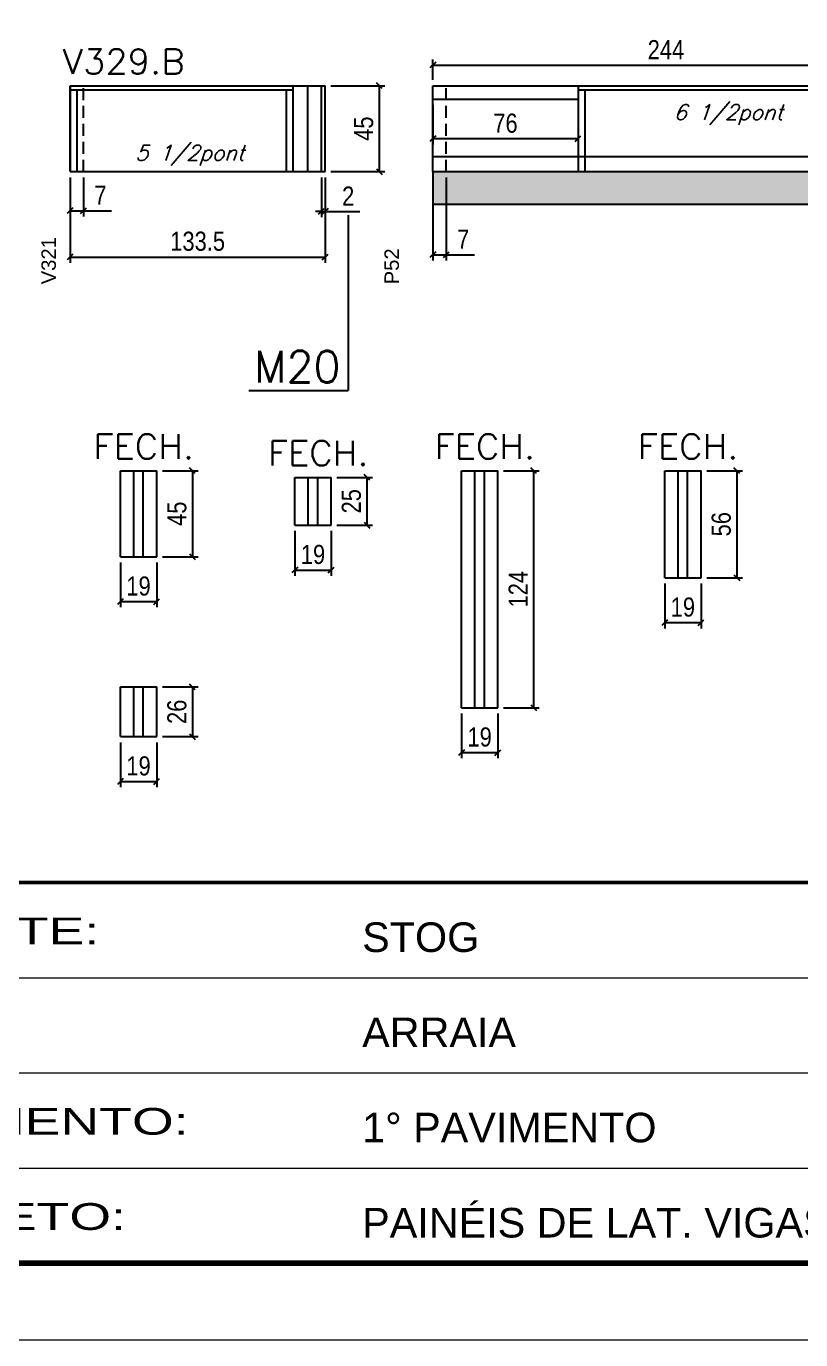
# Model space of a CAD drawing. Extents: x -3394 to 16474, y -5031 to 14397.
# Drawn here: x 9550 to 9955, y 3009 to 3697 of the extents above; entities that cross this region are included whole.
import ezdxf

# ---------------------------------------------------------------- set-up
doc = ezdxf.new("R2010")
doc.units = 0
for name, pattern in [('CONTINUO', [0]), ('DASHED', [0.75, 0.5, -0.25]), ('HIDDEN', [0.375, 0.25, -0.125])]:
    doc.linetypes.add(name, pattern=pattern)
doc.layers.get('0').update_dxf_attribs({"linetype": 'CONTINUOUS'})
doc.layers.get('Defpoints').update_dxf_attribs({"linetype": 'CONTINUOUS'})
for name, color, linetype in [('COTA', 241, 'CONTINUOUS'), ('NOMENCLATURA', 7, 'CONTINUOUS'), ('Painéis', 200, 'CONTINUOUS'), ('SARR_2.2x7', 40, 'CONTINUOUS'), ('SARR_3.5x7', 81, 'CONTINUOUS'), ('texto', 7, 'CONTINUOUS')]:
    doc.layers.add(name, color=color, linetype=linetype)
for name, color, linetype, lineweight in [('Folhas', 255, 'CONTINUOUS', 9), ('SARRAFO DE PRESSAO', 251, 'DASHED', 9), ('Texto Seção', 7, 'CONTINUOUS', 15)]:
    doc.layers.add(name, color=color, linetype=linetype, lineweight=lineweight)
doc.styles.add('ARIAL', font='arial.ttf')
doc.styles.add('COTA TECNICA', font='techl___.ttf', dxfattribs={"height": 10})
doc.styles.add('REGUA-120', font='ROMANS.shx', dxfattribs={"height": 15})
doc.styles.add('ROMANS', font='romans.shx')
doc.styles.get("Standard").update_dxf_attribs({"font": 'ROMANS.SHX'})
doc.styles.add('Tecnologia', font='')
doc.styles.get('Tecnologia').set_extended_font_data('Forgotten Futurist')
doc.dimstyles.new('PAINEL', dxfattribs={"dimtxt": 10, "dimasz": 3, "dimexe": 3, "dimexo": 3, "dimgap": 3, "dimtad": 1, "dimdec": 1, "dimzin": 12, "dimdsep": 46, "dimtxsty": 'COTA TECNICA', "dimblk1": 'OBLIQUE', "dimblk2": 'OBLIQUE', "dimsah": 1, "dimcen": 0.9, "dimclrd": 4, "dimclre": 4, "dimclrt": 240, "dimadec": 1, "dimazin": 3, "dimtfac": 1, "dimtdec": 1, "dimtmove": 0, "dimatfit": 3, "dimfxl": 1, "dimtolj": 1, "dimtzin": 12, "dimarcsym": 0})

# ---------------------------------------------------------------- blocks, each defined once
blk = doc.blocks.new('9999999999')
at = {"color": 30, "linetype": 'CONTINUO'}
for p, q in [((98564.56, 34379.64), (99583.98, 34379.64)), ((98564.56, 34329.83), (99487.98, 34329.83)), ((98564.56, 34280.02), (99487.98, 34280.02))]:
    blk.add_line(p, q, dxfattribs=at)
at = {"color": 30, "linetype": 'CONTINUO', "const_width": 2}
blk.add_lwpolyline([(99583.98, 34230.21), (99583.98, 34414.45, 0.414214), (99568.98, 34429.45), (98228.98, 34429.45, 0.414214), (98213.98, 34414.45), (98213.98, 34245.21, 0.414214), (98228.98, 34230.21), (99583.98, 34230.21)], format="xyb", dxfattribs=at)
at = {"layer": 'Folhas'}
blk.add_lwpolyline([(98138.98, 34190.21), (99623.98, 34190.21), (99623.98, 35240.21), (98138.98, 35240.21)], close=True, dxfattribs=at)
at = {"layer": 'Folhas', "color": 30, "const_width": 3}
blk.add_lwpolyline([(98213.98, 34230.21), (99583.98, 34230.21), (99583.98, 35200.21), (98213.98, 35200.21)], close=True, dxfattribs=at)
at = {"color": 7, "linetype": 'Continuous', "ltscale": 5, "style": 'ARIAL'}
for s, height, p in [('STOG', 15.483, (98837.68, 34393.13)), ('ARRAIA', 15.483, (98837.68, 34343.32)), ('1° PAVIMENTO', 15.4829, (98837.68, 34293.51)), ('PAINÉIS DE LAT. VIGAS', 15.4829, (98837.68, 34243.7))]:
    blk.add_text(s, height=height, dxfattribs=at).set_placement(p)
at = {"layer": 'Folhas', "color": 7, "style": 'Tecnologia', "width": 1.5}
for s, p in [('CLIENTE:', (98573.65, 34397.17)), ('PAVIMENTO:', (98573.65, 34297.5)), ('PROJETO:', (98573.65, 34247.69))]:
    blk.add_text(s, height=14, dxfattribs=at).set_placement(p)
blk = doc.blocks.new('_Oblique')
at = {"color": 0, "linetype": 'ByBlock', "lineweight": -2}
blk.add_line((-0.5, -0.5), (0.5, 0.5), dxfattribs=at)
blk = doc.blocks.new('*D1292')
at = {"layer": 'COTA', "color": 4, "lineweight": -2, "transparency": 16777216}
for p, q in [((9762.9, 3655.66), (9762.9, 3634.86)), ((9838.9, 3655.66), (9838.9, 3634.86)), ((9838.9, 3637.86), (9762.9, 3637.86))]:
    blk.add_line(p, q, dxfattribs=at)
at = {"layer": 'Defpoints', "color": 0, "transparency": 16777216}
for p in [(9762.9, 3658.66), (9838.9, 3658.66), (9762.9, 3637.86)]:
    blk.add_point(p, dxfattribs=at)
at = {"layer": 'COTA', "color": 4, "lineweight": -2, "transparency": 16777216, "xscale": 3, "yscale": 3, "zscale": 3, "rotation": 180}
blk.add_blockref('_Oblique', (9762.9, 3637.86), dxfattribs=at)
at = {"layer": 'COTA', "color": 4, "lineweight": -2, "transparency": 16777216, "xscale": 3, "yscale": 3, "zscale": 3}
blk.add_blockref('_Oblique', (9838.9, 3637.86), dxfattribs=at)
at = {"layer": 'COTA', "color": 240, "transparency": 16777216, "insert": (9800.9, 3645.96), "char_height": 10, "attachment_point": 5, "style": 'COTA TECNICA'}
blk.add_mtext('\\A1;76', dxfattribs=at)
blk = doc.blocks.new('*D1293')
at = {"layer": 'COTA', "color": 4, "lineweight": -2, "transparency": 16777216}
for p, q in [((9762.9, 3617.66), (9762.9, 3574.2)), ((9769.9, 3617.66), (9769.9, 3574.2)), ((9762.9, 3577.2), (9769.9, 3577.2)), ((9769.9, 3577.2), (9784.63, 3577.2))]:
    blk.add_line(p, q, dxfattribs=at)
at = {"layer": 'Defpoints', "color": 0, "transparency": 16777216}
for p in [(9762.9, 3620.66), (9769.9, 3620.66), (9769.9, 3577.2)]:
    blk.add_point(p, dxfattribs=at)
at = {"layer": 'COTA', "color": 4, "lineweight": -2, "transparency": 16777216, "xscale": 3, "yscale": 3, "zscale": 3, "rotation": 180}
blk.add_blockref('_Oblique', (9762.9, 3577.2), dxfattribs=at)
at = {"layer": 'COTA', "color": 4, "lineweight": -2, "transparency": 16777216, "xscale": 3, "yscale": 3, "zscale": 3}
blk.add_blockref('_Oblique', (9769.9, 3577.2), dxfattribs=at)
at = {"layer": 'COTA', "color": 240, "transparency": 16777216, "insert": (9778.76, 3585.28), "char_height": 10, "attachment_point": 5, "style": 'COTA TECNICA'}
blk.add_mtext('\\A1;7', dxfattribs=at)
blk = doc.blocks.new('*D1294')
at = {"layer": 'COTA', "color": 4, "lineweight": -2, "transparency": 16777216}
for p, q in [((9762.9, 3668.66), (9762.9, 3679.44)), ((10006.9, 3668.66), (10006.9, 3679.44)), ((9762.9, 3676.44), (10006.9, 3676.44))]:
    blk.add_line(p, q, dxfattribs=at)
at = {"layer": 'Defpoints', "color": 0, "transparency": 16777216}
for p in [(10006.9, 3676.44), (9762.9, 3665.66), (10006.9, 3665.66)]:
    blk.add_point(p, dxfattribs=at)
at = {"layer": 'COTA', "color": 4, "lineweight": -2, "transparency": 16777216, "xscale": 3, "yscale": 3, "zscale": 3, "rotation": 180}
blk.add_blockref('_Oblique', (9762.9, 3676.44), dxfattribs=at)
at = {"layer": 'COTA', "color": 4, "lineweight": -2, "transparency": 16777216, "xscale": 3, "yscale": 3, "zscale": 3}
blk.add_blockref('_Oblique', (10006.9, 3676.44), dxfattribs=at)
at = {"layer": 'COTA', "color": 240, "transparency": 16777216, "insert": (9884.9, 3684.51), "char_height": 10, "attachment_point": 5, "style": 'COTA TECNICA'}
blk.add_mtext('\\A1;244', dxfattribs=at)
blk = doc.blocks.new('*D1266')
at = {"layer": 'COTA', "color": 4, "linetype": 'ByBlock', "lineweight": -2, "transparency": 16777216}
for p, q in [((9573.04, 3617.66), (9573.04, 3572.97)), ((9706.54, 3617.66), (9706.54, 3572.97)), ((9573.04, 3575.97), (9706.54, 3575.97))]:
    blk.add_line(p, q, dxfattribs=at)
at = {"layer": 'Defpoints', "color": 0, "linetype": 'ByBlock', "transparency": 16777216}
for p in [(9573.04, 3620.66), (9706.54, 3620.66), (9706.54, 3575.97)]:
    blk.add_point(p, dxfattribs=at)
at = {"layer": 'COTA', "color": 4, "linetype": 'ByBlock', "lineweight": -2, "transparency": 16777216, "xscale": 3, "yscale": 3, "zscale": 3, "rotation": 180}
blk.add_blockref('_Oblique', (9573.04, 3575.97), dxfattribs=at)
at = {"layer": 'COTA', "color": 4, "linetype": 'ByBlock', "lineweight": -2, "transparency": 16777216, "xscale": 3, "yscale": 3, "zscale": 3}
blk.add_blockref('_Oblique', (9706.54, 3575.97), dxfattribs=at)
at = {"layer": 'COTA', "color": 240, "linetype": 'ByBlock', "transparency": 16777216, "insert": (9639.79, 3584.19), "char_height": 10, "attachment_point": 5, "style": 'COTA TECNICA'}
blk.add_mtext('\\A1;133.5', dxfattribs=at)
blk = doc.blocks.new('*D1190')
at = {"layer": 'COTA', "color": 4, "linetype": 'ByBlock', "lineweight": -2, "transparency": 16777216}
for p, q in [((9709.54, 3665.66), (9737.82, 3665.66)), ((9734.82, 3665.66), (9734.82, 3620.66)), ((9709.54, 3620.66), (9737.82, 3620.66))]:
    blk.add_line(p, q, dxfattribs=at)
at = {"layer": 'Defpoints', "color": 0, "linetype": 'ByBlock', "transparency": 16777216}
for p in [(9706.54, 3665.66), (9706.54, 3620.66), (9734.82, 3620.66)]:
    blk.add_point(p, dxfattribs=at)
at = {"layer": 'COTA', "color": 4, "linetype": 'ByBlock', "lineweight": -2, "transparency": 16777216, "xscale": 3, "yscale": 3, "zscale": 3}
for p, rotation in [((9734.82, 3665.66), 90), ((9734.82, 3620.66), 270)]:
    blk.add_blockref('_Oblique', p, dxfattribs=dict(at, rotation=rotation))
at = {"layer": 'COTA', "color": 240, "linetype": 'ByBlock', "transparency": 16777216, "insert": (9726.71, 3643.16), "char_height": 10, "attachment_point": 5, "rotation": 90, "style": 'COTA TECNICA'}
blk.add_mtext('\\A1;45', dxfattribs=at)
blk = doc.blocks.new('*D1267')
at = {"layer": 'COTA', "color": 4, "lineweight": -2, "transparency": 16777216}
for p, q in [((9704.54, 3617.66), (9704.54, 3596.89)), ((9706.54, 3617.66), (9706.54, 3596.89)), ((9704.54, 3599.89), (9701.54, 3599.89)), ((9704.54, 3599.89), (9706.54, 3599.89)), ((9706.54, 3599.89), (9724.65, 3599.89))]:
    blk.add_line(p, q, dxfattribs=at)
at = {"layer": 'Defpoints', "color": 0, "transparency": 16777216}
for p in [(9704.54, 3620.66), (9706.54, 3620.66), (9706.54, 3599.89)]:
    blk.add_point(p, dxfattribs=at)
at = {"layer": 'COTA', "color": 4, "lineweight": -2, "transparency": 16777216, "xscale": 3, "yscale": 3, "zscale": 3}
blk.add_blockref('_Oblique', (9704.54, 3599.89), dxfattribs=at)
at = {"layer": 'COTA', "color": 4, "lineweight": -2, "transparency": 16777216, "xscale": 3, "yscale": 3, "zscale": 3, "rotation": 180}
blk.add_blockref('_Oblique', (9706.54, 3599.89), dxfattribs=at)
at = {"layer": 'COTA', "color": 240, "transparency": 16777216, "insert": (9718.6, 3607.89), "char_height": 10, "attachment_point": 5, "style": 'COTA TECNICA'}
blk.add_mtext('\\A1;2', dxfattribs=at)
blk = doc.blocks.new('*D1268')
at = {"layer": 'COTA', "color": 4, "lineweight": -2, "transparency": 16777216}
for p, q in [((9573.04, 3617.66), (9573.04, 3597.23)), ((9580.04, 3617.66), (9580.04, 3597.23)), ((9573.04, 3600.23), (9580.04, 3600.23)), ((9580.04, 3600.23), (9594.77, 3600.23))]:
    blk.add_line(p, q, dxfattribs=at)
at = {"layer": 'Defpoints', "color": 0, "transparency": 16777216}
for p in [(9573.04, 3620.66), (9580.04, 3620.66), (9580.04, 3600.23)]:
    blk.add_point(p, dxfattribs=at)
at = {"layer": 'COTA', "color": 4, "lineweight": -2, "transparency": 16777216, "xscale": 3, "yscale": 3, "zscale": 3, "rotation": 180}
blk.add_blockref('_Oblique', (9573.04, 3600.23), dxfattribs=at)
at = {"layer": 'COTA', "color": 4, "lineweight": -2, "transparency": 16777216, "xscale": 3, "yscale": 3, "zscale": 3}
blk.add_blockref('_Oblique', (9580.04, 3600.23), dxfattribs=at)
at = {"layer": 'COTA', "color": 240, "transparency": 16777216, "insert": (9588.91, 3608.3), "char_height": 10, "attachment_point": 5, "style": 'COTA TECNICA'}
blk.add_mtext('\\A1;7', dxfattribs=at)
blk = doc.blocks.new('*D1260')
at = {"layer": 'COTA', "color": 4, "linetype": 'ByBlock', "lineweight": -2, "transparency": 16777216}
for p, q in [((9690.67, 3432.67), (9690.67, 3409.19)), ((9709.67, 3432.67), (9709.67, 3409.19)), ((9690.67, 3412.19), (9709.67, 3412.19))]:
    blk.add_line(p, q, dxfattribs=at)
at = {"layer": 'Defpoints', "color": 0, "linetype": 'ByBlock', "transparency": 16777216}
for p in [(9690.67, 3435.67), (9709.67, 3435.67), (9709.67, 3412.19)]:
    blk.add_point(p, dxfattribs=at)
at = {"layer": 'COTA', "color": 4, "linetype": 'ByBlock', "lineweight": -2, "transparency": 16777216, "xscale": 3, "yscale": 3, "zscale": 3, "rotation": 180}
blk.add_blockref('_Oblique', (9690.67, 3412.19), dxfattribs=at)
at = {"layer": 'COTA', "color": 4, "linetype": 'ByBlock', "lineweight": -2, "transparency": 16777216, "xscale": 3, "yscale": 3, "zscale": 3}
blk.add_blockref('_Oblique', (9709.67, 3412.19), dxfattribs=at)
at = {"layer": 'COTA', "color": 240, "linetype": 'ByBlock', "transparency": 16777216, "insert": (9700.17, 3420.28), "char_height": 10, "attachment_point": 5, "style": 'COTA TECNICA'}
blk.add_mtext('\\A1;19', dxfattribs=at)
blk = doc.blocks.new('*D1189')
at = {"layer": 'COTA', "color": 4, "linetype": 'ByBlock', "lineweight": -2, "transparency": 16777216}
for p, q in [((9712.67, 3460.67), (9731.39, 3460.67)), ((9728.39, 3460.67), (9728.39, 3435.67)), ((9712.67, 3435.67), (9731.39, 3435.67))]:
    blk.add_line(p, q, dxfattribs=at)
at = {"layer": 'Defpoints', "color": 0, "linetype": 'ByBlock', "transparency": 16777216}
for p in [(9709.67, 3460.67), (9709.67, 3435.67), (9728.39, 3435.67)]:
    blk.add_point(p, dxfattribs=at)
at = {"layer": 'COTA', "color": 4, "linetype": 'ByBlock', "lineweight": -2, "transparency": 16777216, "xscale": 3, "yscale": 3, "zscale": 3}
for p, rotation in [((9728.39, 3460.67), 90), ((9728.39, 3435.67), 270)]:
    blk.add_blockref('_Oblique', p, dxfattribs=dict(at, rotation=rotation))
at = {"layer": 'COTA', "color": 240, "linetype": 'ByBlock', "transparency": 16777216, "insert": (9720.28, 3448.17), "char_height": 10, "attachment_point": 5, "rotation": 90, "style": 'COTA TECNICA'}
blk.add_mtext('\\A1;25', dxfattribs=at)
blk = doc.blocks.new('*D2096')
at = {"layer": 'COTA', "color": 4, "linetype": 'ByBlock', "lineweight": -2, "transparency": 16777216}
for p, q in [((9777.89, 3337.15), (9777.89, 3313.66)), ((9796.89, 3337.15), (9796.89, 3313.66)), ((9777.89, 3316.66), (9796.89, 3316.66))]:
    blk.add_line(p, q, dxfattribs=at)
at = {"layer": 'Defpoints', "color": 0, "linetype": 'ByBlock', "transparency": 16777216}
for p in [(9777.89, 3340.15), (9796.89, 3340.15), (9796.89, 3316.66)]:
    blk.add_point(p, dxfattribs=at)
at = {"layer": 'COTA', "color": 4, "linetype": 'ByBlock', "lineweight": -2, "transparency": 16777216, "xscale": 3, "yscale": 3, "zscale": 3, "rotation": 180}
blk.add_blockref('_Oblique', (9777.89, 3316.66), dxfattribs=at)
at = {"layer": 'COTA', "color": 4, "linetype": 'ByBlock', "lineweight": -2, "transparency": 16777216, "xscale": 3, "yscale": 3, "zscale": 3}
blk.add_blockref('_Oblique', (9796.89, 3316.66), dxfattribs=at)
at = {"layer": 'COTA', "color": 240, "linetype": 'ByBlock', "transparency": 16777216, "insert": (9787.39, 3324.75), "char_height": 10, "attachment_point": 5, "style": 'COTA TECNICA'}
blk.add_mtext('\\A1;19', dxfattribs=at)
blk = doc.blocks.new('*D2095')
at = {"layer": 'COTA', "color": 4, "linetype": 'ByBlock', "lineweight": -2, "transparency": 16777216}
for p, q in [((9799.89, 3464.15), (9818.61, 3464.15)), ((9815.61, 3464.15), (9815.61, 3340.15)), ((9799.89, 3340.15), (9818.61, 3340.15))]:
    blk.add_line(p, q, dxfattribs=at)
at = {"layer": 'Defpoints', "color": 0, "linetype": 'ByBlock', "transparency": 16777216}
for p in [(9796.89, 3464.15), (9796.89, 3340.15), (9815.61, 3340.15)]:
    blk.add_point(p, dxfattribs=at)
at = {"layer": 'COTA', "color": 4, "linetype": 'ByBlock', "lineweight": -2, "transparency": 16777216, "xscale": 3, "yscale": 3, "zscale": 3}
for p, rotation in [((9815.61, 3464.15), 90), ((9815.61, 3340.15), 270)]:
    blk.add_blockref('_Oblique', p, dxfattribs=dict(at, rotation=rotation))
at = {"layer": 'COTA', "color": 240, "linetype": 'ByBlock', "transparency": 16777216, "insert": (9807.54, 3402.15), "char_height": 10, "attachment_point": 5, "rotation": 90, "style": 'COTA TECNICA'}
blk.add_mtext('\\A1;124', dxfattribs=at)
blk = doc.blocks.new('*D2099')
at = {"layer": 'COTA', "color": 4, "linetype": 'ByBlock', "lineweight": -2, "transparency": 16777216}
for p, q in [((9884.25, 3405.15), (9884.25, 3381.66)), ((9903.25, 3405.15), (9903.25, 3381.66)), ((9884.25, 3384.66), (9903.25, 3384.66))]:
    blk.add_line(p, q, dxfattribs=at)
at = {"layer": 'Defpoints', "color": 0, "linetype": 'ByBlock', "transparency": 16777216}
for p in [(9884.25, 3408.15), (9903.25, 3408.15), (9903.25, 3384.66)]:
    blk.add_point(p, dxfattribs=at)
at = {"layer": 'COTA', "color": 4, "linetype": 'ByBlock', "lineweight": -2, "transparency": 16777216, "xscale": 3, "yscale": 3, "zscale": 3, "rotation": 180}
blk.add_blockref('_Oblique', (9884.25, 3384.66), dxfattribs=at)
at = {"layer": 'COTA', "color": 4, "linetype": 'ByBlock', "lineweight": -2, "transparency": 16777216, "xscale": 3, "yscale": 3, "zscale": 3}
blk.add_blockref('_Oblique', (9903.25, 3384.66), dxfattribs=at)
at = {"layer": 'COTA', "color": 240, "linetype": 'ByBlock', "transparency": 16777216, "insert": (9893.75, 3392.75), "char_height": 10, "attachment_point": 5, "style": 'COTA TECNICA'}
blk.add_mtext('\\A1;19', dxfattribs=at)
blk = doc.blocks.new('*D2098')
at = {"layer": 'COTA', "color": 4, "linetype": 'ByBlock', "lineweight": -2, "transparency": 16777216}
for p, q in [((9906.25, 3464.15), (9924.98, 3464.15)), ((9921.98, 3464.15), (9921.98, 3408.15)), ((9906.25, 3408.15), (9924.98, 3408.15))]:
    blk.add_line(p, q, dxfattribs=at)
at = {"layer": 'Defpoints', "color": 0, "linetype": 'ByBlock', "transparency": 16777216}
for p in [(9903.25, 3464.15), (9903.25, 3408.15), (9921.98, 3408.15)]:
    blk.add_point(p, dxfattribs=at)
at = {"layer": 'COTA', "color": 4, "linetype": 'ByBlock', "lineweight": -2, "transparency": 16777216, "xscale": 3, "yscale": 3, "zscale": 3}
for p, rotation in [((9921.98, 3464.15), 90), ((9921.98, 3408.15), 270)]:
    blk.add_blockref('_Oblique', p, dxfattribs=dict(at, rotation=rotation))
at = {"layer": 'COTA', "color": 240, "linetype": 'ByBlock', "transparency": 16777216, "insert": (9913.87, 3436.15), "char_height": 10, "attachment_point": 5, "rotation": 90, "style": 'COTA TECNICA'}
blk.add_mtext('\\A1;56', dxfattribs=at)
blk = doc.blocks.new('*D2205')
at = {"layer": 'COTA', "color": 4, "linetype": 'ByBlock', "lineweight": -2, "transparency": 16777216}
for p, q in [((9599.35, 3416.15), (9599.35, 3392.66)), ((9618.35, 3416.15), (9618.35, 3392.66)), ((9599.35, 3395.66), (9618.35, 3395.66))]:
    blk.add_line(p, q, dxfattribs=at)
at = {"layer": 'Defpoints', "color": 0, "linetype": 'ByBlock', "transparency": 16777216}
for p in [(9599.35, 3419.15), (9618.35, 3419.15), (9618.35, 3395.66)]:
    blk.add_point(p, dxfattribs=at)
at = {"layer": 'COTA', "color": 4, "linetype": 'ByBlock', "lineweight": -2, "transparency": 16777216, "xscale": 3, "yscale": 3, "zscale": 3, "rotation": 180}
blk.add_blockref('_Oblique', (9599.35, 3395.66), dxfattribs=at)
at = {"layer": 'COTA', "color": 4, "linetype": 'ByBlock', "lineweight": -2, "transparency": 16777216, "xscale": 3, "yscale": 3, "zscale": 3}
blk.add_blockref('_Oblique', (9618.35, 3395.66), dxfattribs=at)
at = {"layer": 'COTA', "color": 240, "linetype": 'ByBlock', "transparency": 16777216, "insert": (9608.85, 3403.75), "char_height": 10, "attachment_point": 5, "style": 'COTA TECNICA'}
blk.add_mtext('\\A1;19', dxfattribs=at)
blk = doc.blocks.new('*D2203')
at = {"layer": 'COTA', "color": 4, "linetype": 'ByBlock', "lineweight": -2, "transparency": 16777216}
for p, q in [((9621.35, 3464.15), (9640.07, 3464.15)), ((9637.07, 3464.15), (9637.07, 3419.15)), ((9621.35, 3419.15), (9640.07, 3419.15))]:
    blk.add_line(p, q, dxfattribs=at)
at = {"layer": 'Defpoints', "color": 0, "linetype": 'ByBlock', "transparency": 16777216}
for p in [(9618.35, 3464.15), (9618.35, 3419.15), (9637.07, 3419.15)]:
    blk.add_point(p, dxfattribs=at)
at = {"layer": 'COTA', "color": 4, "linetype": 'ByBlock', "lineweight": -2, "transparency": 16777216, "xscale": 3, "yscale": 3, "zscale": 3}
for p, rotation in [((9637.07, 3464.15), 90), ((9637.07, 3419.15), 270)]:
    blk.add_blockref('_Oblique', p, dxfattribs=dict(at, rotation=rotation))
at = {"layer": 'COTA', "color": 240, "linetype": 'ByBlock', "transparency": 16777216, "insert": (9628.96, 3441.65), "char_height": 10, "attachment_point": 5, "rotation": 90, "style": 'COTA TECNICA'}
blk.add_mtext('\\A1;45', dxfattribs=at)
blk = doc.blocks.new('*D2204')
at = {"layer": 'COTA', "color": 4, "linetype": 'ByBlock', "lineweight": -2, "transparency": 16777216}
for p, q in [((9599.35, 3321.99), (9599.35, 3298.51)), ((9618.35, 3321.99), (9618.35, 3298.51)), ((9599.35, 3301.51), (9618.35, 3301.51))]:
    blk.add_line(p, q, dxfattribs=at)
at = {"layer": 'Defpoints', "color": 0, "linetype": 'ByBlock', "transparency": 16777216}
for p in [(9599.35, 3324.99), (9618.35, 3324.99), (9618.35, 3301.51)]:
    blk.add_point(p, dxfattribs=at)
at = {"layer": 'COTA', "color": 4, "linetype": 'ByBlock', "lineweight": -2, "transparency": 16777216, "xscale": 3, "yscale": 3, "zscale": 3, "rotation": 180}
blk.add_blockref('_Oblique', (9599.35, 3301.51), dxfattribs=at)
at = {"layer": 'COTA', "color": 4, "linetype": 'ByBlock', "lineweight": -2, "transparency": 16777216, "xscale": 3, "yscale": 3, "zscale": 3}
blk.add_blockref('_Oblique', (9618.35, 3301.51), dxfattribs=at)
at = {"layer": 'COTA', "color": 240, "linetype": 'ByBlock', "transparency": 16777216, "insert": (9608.85, 3309.6), "char_height": 10, "attachment_point": 5, "style": 'COTA TECNICA'}
blk.add_mtext('\\A1;19', dxfattribs=at)
blk = doc.blocks.new('*D2202')
at = {"layer": 'COTA', "color": 4, "linetype": 'ByBlock', "lineweight": -2, "transparency": 16777216}
for p, q in [((9621.35, 3350.99), (9640.07, 3350.99)), ((9637.07, 3350.99), (9637.07, 3324.99)), ((9621.35, 3324.99), (9640.07, 3324.99))]:
    blk.add_line(p, q, dxfattribs=at)
at = {"layer": 'Defpoints', "color": 0, "linetype": 'ByBlock', "transparency": 16777216}
for p in [(9618.35, 3350.99), (9618.35, 3324.99), (9637.07, 3324.99)]:
    blk.add_point(p, dxfattribs=at)
at = {"layer": 'COTA', "color": 4, "linetype": 'ByBlock', "lineweight": -2, "transparency": 16777216, "xscale": 3, "yscale": 3, "zscale": 3}
for p, rotation in [((9637.07, 3350.99), 90), ((9637.07, 3324.99), 270)]:
    blk.add_blockref('_Oblique', p, dxfattribs=dict(at, rotation=rotation))
at = {"layer": 'COTA', "color": 240, "linetype": 'ByBlock', "transparency": 16777216, "insert": (9628.97, 3337.99), "char_height": 10, "attachment_point": 5, "rotation": 90, "style": 'COTA TECNICA'}
blk.add_mtext('\\A1;26', dxfattribs=at)

msp = doc.modelspace()

# ---------------------------------------------------------------- hatches: boundary and pattern name
at = {"layer": 'COTA', "linetype": 'Continuous'}
h = msp.add_hatch(dxfattribs=at)
h.set_pattern_fill('AR-CONC', color=256, scale=0.05)
h.set_pattern_definition([(50, (5985.2705, -4769.852), (9.1092334, -0.796954), [0.9525, -10.4775]), (355, (5985.27, -4769.852), (-1.762171, 9.552842), [0.762, -8.382029]), (100.45144, (5986.03, -4769.918), (7.347062, 8.755888), [0.8095, -8.904512]), (46.1842, (5985.27, -4767.312), (13.553952, -2.102116), [1.42875, -15.71625]), (96.63556, (5986.4, -4767.487), (11.870207, 12.371306), [1.214251, -13.35678]), (351.18415, (5985.27, -4767.312), (11.870207, 12.371306), [1.142998, -12.572987]), (21, (5986.5405, -4767.947), (7.5807196, -5.11326), [0.9525, -10.4775]), (326, (5986.54, -4767.947), (3.090101, 9.209398), [0.762, -8.382]), (71.45144, (5987.172, -4768.373), (10.670821, 4.0961384), [0.8095, -8.904497]), (37.5, (5985.2705, -4769.852), (0.1544302, 4.2277519), [0, -8.2804, 0, -8.509, 0, -8.41375]), (7.5, (5985.2705, -4769.852), (3.3409831, 5.0090287), [0, -4.8514, 0, -8.0899, 0, -3.20675]), (327.5, (5982.4384, -4769.852), (6.7795298, -0.2864372), [0, -3.175, 0, -9.906, 0, -13.1445]), (317.5, (5981.1684, -4769.852), (7.406459, 1.2713246), [0, -4.1275, 0, -6.5786, 0, -9.3345])])
h.paths.add_polyline_path([(10072.9, 3556.66), (10094.9, 3556.66), (10094.9, 3603.66), (10384.4, 3603.66), (10384.4, 3620.66), (9762.9, 3620.66), (9762.9, 3603.66), (10072.9, 3603.66)])

# ---------------------------------------------------------------- linework, layer by layer
for p, q in [((9762.9, 3620.66), (9762.9, 3603.66)), ((9762.9, 3603.66), (10072.9, 3603.66))]:
    msp.add_line(p, q, dxfattribs=at)
at = {"layer": 'NOMENCLATURA', "linetype": 'Continuous'}
for p in [(9718.54, 3597.87), (9666.65, 3506.17)]:
    msp.add_line(p, (9718.54, 3506.17), dxfattribs=at)
at = {"layer": 'Painéis', "linetype": 'ByBlock'}
for p, q in [((9573.04, 3665.66), (9706.54, 3665.66)), ((9573.04, 3620.66), (9573.04, 3665.66)), ((9704.54, 3620.66), (9704.54, 3665.66)), ((9706.54, 3620.66), (9706.54, 3665.66)), ((9762.9, 3665.66), (10384.4, 3665.66)), ((9762.9, 3620.66), (9762.9, 3665.66)), ((9762.9, 3628.66), (10384.4, 3628.66)), ((9573.04, 3620.66), (9706.54, 3620.66)), ((9762.9, 3620.66), (10384.4, 3620.66)), ((9599.35, 3464.15), (9618.35, 3464.15)), ((9599.35, 3419.15), (9599.35, 3464.15)), ((9618.35, 3419.15), (9618.35, 3464.15)), ((9690.67, 3460.67), (9709.67, 3460.67)), ((9690.67, 3435.67), (9690.67, 3460.67)), ((9709.67, 3435.67), (9709.67, 3460.67)), ((9777.89, 3464.15), (9796.89, 3464.15)), ((9777.89, 3340.15), (9777.89, 3464.15)), ((9796.89, 3340.15), (9796.89, 3464.15)), ((9884.25, 3464.15), (9903.25, 3464.15)), ((9884.25, 3408.15), (9884.25, 3464.15)), ((9903.25, 3408.15), (9903.25, 3464.15)), ((9690.67, 3435.67), (9709.67, 3435.67)), ((9599.35, 3419.15), (9618.35, 3419.15)), ((9884.25, 3408.15), (9903.25, 3408.15)), ((9599.35, 3350.99), (9618.35, 3350.99)), ((9599.35, 3324.99), (9599.35, 3350.99)), ((9618.35, 3324.99), (9618.35, 3350.99)), ((9777.89, 3340.15), (9796.89, 3340.15)), ((9599.35, 3324.99), (9618.35, 3324.99))]:
    msp.add_line(p, q, dxfattribs=at)
at = {"layer": 'SARR_2.2x7', "linetype": 'HIDDEN', "ltscale": 25}
for p, q in [((9580.04, 3620.66), (9580.04, 3665.66)), ((9769.9, 3620.66), (9769.9, 3665.66))]:
    msp.add_line(p, q, dxfattribs=at)
at = {"layer": 'SARR_2.2x7', "linetype": 'Continuous'}
for p, q in [((9697.54, 3620.66), (9697.54, 3665.66)), ((9573.04, 3663.46), (9689.54, 3663.46)), ((9762.9, 3658.66), (9838.9, 3658.66)), ((9838.9, 3663.46), (10006.9, 3663.46)), ((9606.35, 3419.15), (9606.35, 3464.15)), ((9611.35, 3419.15), (9611.35, 3464.15)), ((9697.67, 3435.67), (9697.67, 3460.67)), ((9702.67, 3435.67), (9702.67, 3460.67)), ((9784.89, 3340.15), (9784.89, 3464.15)), ((9789.89, 3340.15), (9789.89, 3464.15)), ((9891.25, 3408.15), (9891.25, 3464.15)), ((9896.25, 3408.15), (9896.25, 3464.15)), ((9606.35, 3324.99), (9606.35, 3350.99)), ((9611.35, 3324.99), (9611.35, 3350.99))]:
    msp.add_line(p, q, dxfattribs=at)
at = {"layer": 'SARR_3.5x7'}
for p, q in [((9573.04, 3665.66), (9573.04, 3620.66)), ((9689.54, 3665.66), (9689.54, 3620.66)), ((9838.9, 3665.66), (9838.9, 3620.66)), ((9576.54, 3663.46), (9576.54, 3620.66)), ((9686.04, 3663.46), (9686.04, 3620.66)), ((9842.4, 3663.46), (9842.4, 3620.66)), ((9573.04, 3620.66), (9576.54, 3620.66)), ((9686.04, 3620.66), (9689.54, 3620.66)), ((9838.9, 3620.66), (9842.4, 3620.66)), ((9692.17, 3435.67), (9695.67, 3435.67)), ((9704.67, 3435.67), (9708.17, 3435.67)), ((9600.85, 3419.15), (9604.35, 3419.15)), ((9613.35, 3419.15), (9616.85, 3419.15)), ((9885.75, 3408.15), (9889.25, 3408.15)), ((9898.25, 3408.15), (9901.75, 3408.15)), ((9779.39, 3340.15), (9782.89, 3340.15)), ((9791.89, 3340.15), (9795.39, 3340.15)), ((9600.85, 3324.99), (9604.35, 3324.99)), ((9613.35, 3324.99), (9616.85, 3324.99))]:
    msp.add_line(p, q, dxfattribs=at)

# ---------------------------------------------------------------- block references
at = {"layer": 'SARRAFO DE PRESSAO', "color": 6, "linetype": 'ByBlock'}
msp.add_blockref('9999999999', (-89111.77, -31180.83), dxfattribs=at)

# ---------------------------------------------------------------- texts
at = {"layer": 'NOMENCLATURA', "linetype": 'Continuous', "style": 'ARIAL'}
for s, p in [('V321', (9565.61, 3561.71)), ('P52', (9745.14, 3561.71))]:
    msp.add_text(s, height=7.567, rotation=90, dxfattribs=at).set_placement(p)
at = {"layer": 'NOMENCLATURA', "linetype": 'Continuous'}
msp.add_text('M20', height=16.5, dxfattribs=at).set_placement((9669.34, 3510.37))
at = {"layer": 'texto', "color": 2, "char_height": 8, "attachment_point": 5, "style": 'ROMANS'}
for s, insert in [('{\\Q19;\\C256;6 1/2pont}', (9917.53, 3650.46)), ('{\\Q19;\\C256;5 1/2pont}', (9635.66, 3629.2))]:
    msp.add_mtext(s, dxfattribs=dict(at, insert=insert))
at = {"layer": 'Texto Seção', "style": 'REGUA-120', "width": 1.05}
for s, p in [('V329.B', (9569.26, 3671.84)), ('FECH.', (9585.26, 3470.33)), ('FECH.', (9676.58, 3466.86)), ('FECH.', (9763.8, 3470.33)), ('FECH.', (9870.17, 3470.33))]:
    msp.add_text(s, height=13, dxfattribs=at).set_placement(p)

# ---------------------------------------------------------------- dimensions: what is measured, and where the dimension line sits
at = {"layer": 'COTA'}
for base, p1, p2, picture, middle in [((10006.9, 3676.44), (9762.9, 3665.66), (10006.9, 3665.66), '*D1294', (9884.9, 3684.51)), ((9762.9, 3637.86), (9838.9, 3658.66), (9762.9, 3658.66), '*D1292', (9800.9, 3645.96)), ((9580.04, 3600.23), (9573.04, 3620.66), (9580.04, 3620.66), '*D1268', (9588.91, 3608.3)), ((9706.54, 3599.89), (9704.54, 3620.66), (9706.54, 3620.66), '*D1267', (9718.6, 3607.89)), ((9769.9, 3577.2), (9762.9, 3620.66), (9769.9, 3620.66), '*D1293', (9778.76, 3585.28))]:
    dim = msp.add_linear_dim(base=base, p1=p1, p2=p2, dimstyle='PAINEL', dxfattribs=at)
    dim.commit()
    dim.dimension.update_dxf_attribs({"geometry": picture, "text_midpoint": middle})
at = {"layer": 'COTA', "linetype": 'ByBlock'}
for base, p1, p2, picture, middle in [((9734.82, 3620.66), (9706.54, 3665.66), (9706.54, 3620.66), '*D1190', (9726.71, 3643.16)), ((9637.07, 3419.15), (9618.35, 3464.15), (9618.35, 3419.15), '*D2203', (9628.96, 3441.65)), ((9815.61, 3340.15), (9796.89, 3464.15), (9796.89, 3340.15), '*D2095', (9807.54, 3402.15)), ((9921.98, 3408.15), (9903.25, 3464.15), (9903.25, 3408.15), '*D2098', (9913.87, 3436.15)), ((9728.39, 3435.67), (9709.67, 3460.67), (9709.67, 3435.67), '*D1189', (9720.28, 3448.17)), ((9637.07, 3324.99), (9618.35, 3350.99), (9618.35, 3324.99), '*D2202', (9628.97, 3337.99))]:
    dim = msp.add_linear_dim(base=base, p1=p1, p2=p2, angle=90, dimstyle='PAINEL', dxfattribs=at)
    dim.commit()
    dim.dimension.update_dxf_attribs({"geometry": picture, "text_midpoint": middle})
for base, p1, p2, picture, middle in [((9706.54, 3575.97), (9573.04, 3620.66), (9706.54, 3620.66), '*D1266', (9639.79, 3584.19)), ((9709.67, 3412.19), (9690.67, 3435.67), (9709.67, 3435.67), '*D1260', (9700.17, 3420.28)), ((9618.35, 3395.66), (9599.35, 3419.15), (9618.35, 3419.15), '*D2205', (9608.85, 3403.75)), ((9903.25, 3384.66), (9884.25, 3408.15), (9903.25, 3408.15), '*D2099', (9893.75, 3392.75)), ((9796.89, 3316.66), (9777.89, 3340.15), (9796.89, 3340.15), '*D2096', (9787.39, 3324.75)), ((9618.35, 3301.51), (9599.35, 3324.99), (9618.35, 3324.99), '*D2204', (9608.85, 3309.6))]:
    dim = msp.add_linear_dim(base=base, p1=p1, p2=p2, dimstyle='PAINEL', dxfattribs=at)
    dim.commit()
    dim.dimension.update_dxf_attribs({"geometry": picture, "text_midpoint": middle})

doc.saveas('drawing.dxf')
